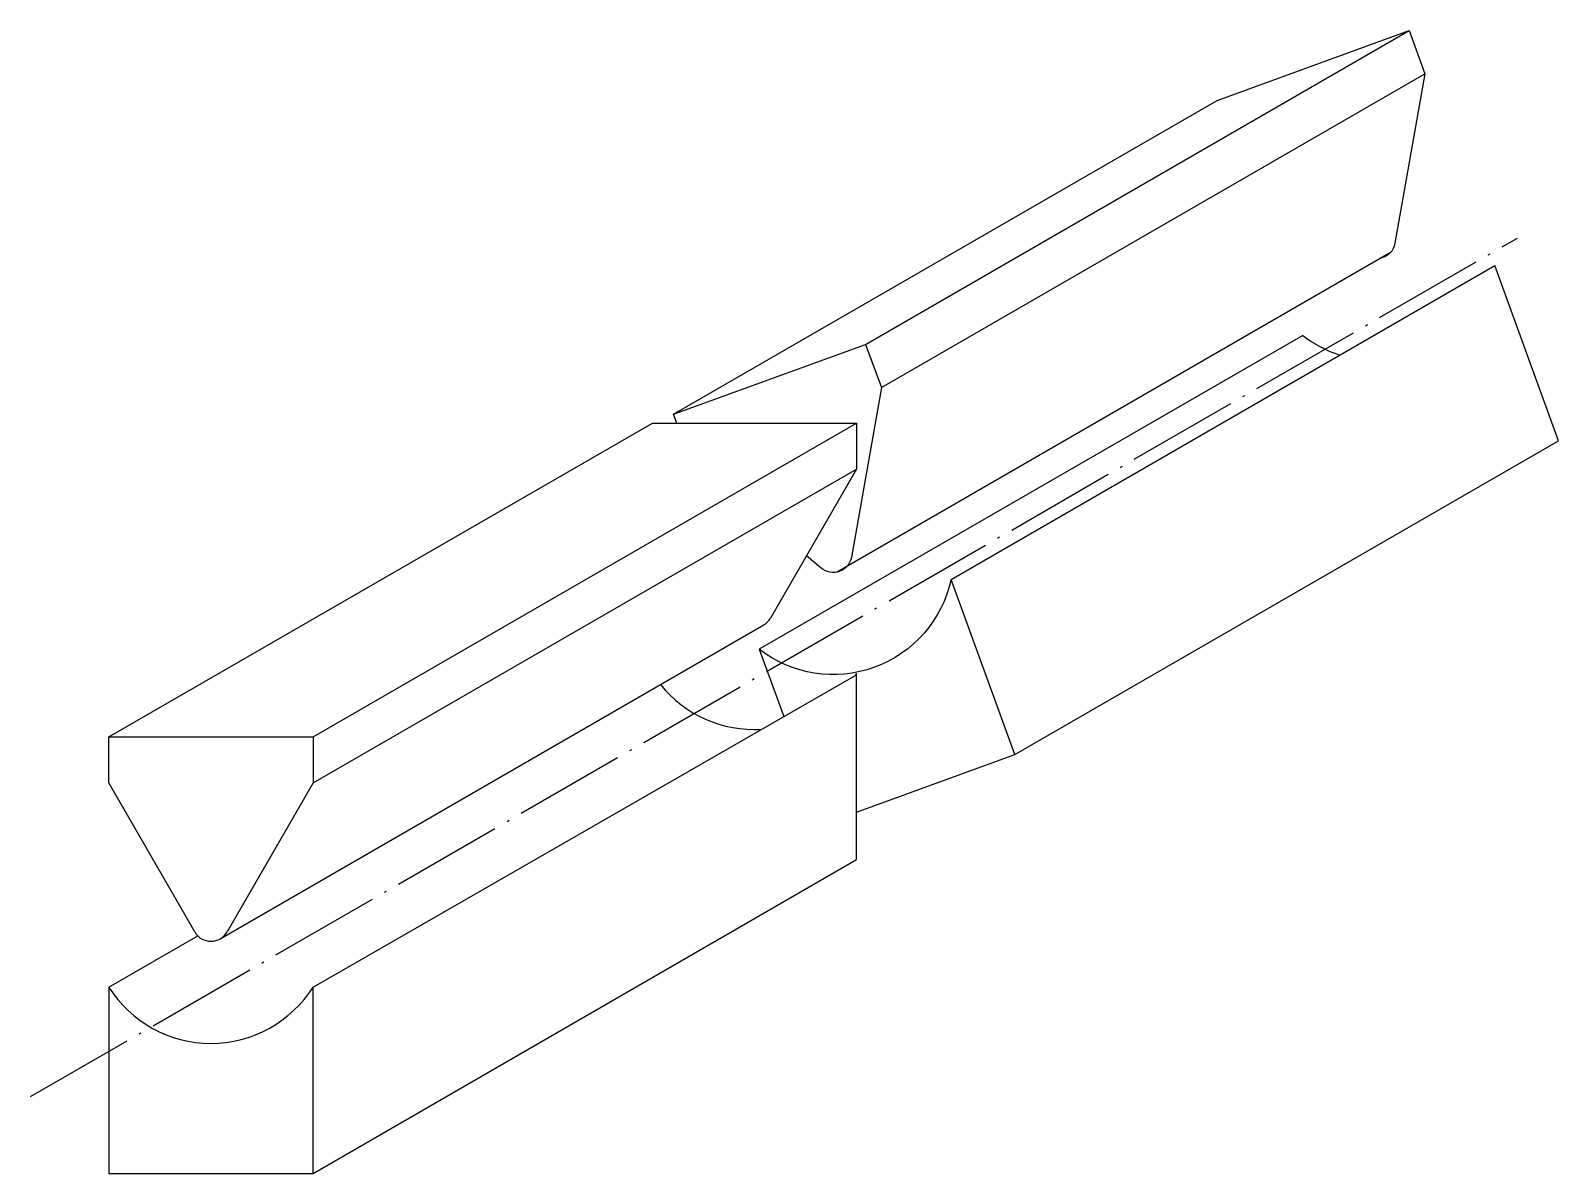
# Model space of a CAD drawing. Extents: x 83 to 412, y 64 to 310.
import ezdxf

# ---------------------------------------------------------------- set-up
doc = ezdxf.new("R2010")
doc.units = 0
doc.linetypes.add('ACAD_ISO04W100', pattern=[30.5, 24, -3, 0.5, -3])
doc.layers.get('0').update_dxf_attribs({"linetype": 'CONTINUOUS'})
doc.layers.add('CONTORNI', color=7, linetype='CONTINUOUS')

msp = doc.modelspace()

# ---------------------------------------------------------------- linework, layer by layer
at = {"linetype": 'CONTINUOUS'}
for p, q in [((262.97, 242.24), (380.04, 309.83)), ((266.36, 232.94), (383.43, 300.53)), ((221.63, 227.19), (338.7, 294.78)), ((256.7, 193.19), (376.16, 262.16)), ((281.39, 191.63), (398.46, 259.22)), ((357.12, 244.17), (240.05, 176.58)), ((99.97, 157.7), (217.04, 225.29)), ((143.97, 157.7), (261.04, 225.29)), ((295.12, 153.91), (412.19, 221.49)), ((143.97, 147.8), (261.04, 215.39)), ((123.97, 114.23), (241.04, 181.82)), ((143.97, 103.84), (261.04, 171.1)), ((143.97, 63.7), (261.04, 131.29)), ((99.97, 103.84), (119.12, 114.89))]:
    msp.add_line(p, q, dxfattribs=at)
at = {"linetype": 'ACAD_ISO04W100'}
msp.add_line((83.12, 80.26), (403.34, 265.14), dxfattribs=at)
at = {"layer": 'CONTORNI'}
for p, q in [((412.19, 221.49), (398.46, 259.22)), ((217.04, 225.29), (261.04, 225.29)), ((217.04, 225.29), (217.04, 225.29)), ((261.04, 225.29), (261.04, 215.39)), ((261.04, 215.39), (242.5, 183.29)), ((261.04, 131.29), (261.04, 171.43)), ((99.97, 157.7), (143.97, 157.7)), ((99.97, 147.8), (99.97, 157.7)), ((99.97, 157.7), (99.97, 157.7)), ((143.97, 157.7), (143.97, 147.8)), ((118.51, 115.7), (99.97, 147.8)), ((143.97, 147.8), (125.44, 115.7)), ((99.97, 103.84), (99.97, 63.7)), ((143.97, 63.7), (143.97, 103.84)), ((99.97, 63.7), (143.97, 63.7))]:
    msp.add_line(p, q, dxfattribs=at)
for points in [[(338.7, 294.78), (380.04, 309.83), (383.43, 300.53), (376.99, 264.02, -0.313779), (373.77, 260.78, -0.313779)], [(222.32, 225.29), (221.63, 227.19), (221.63, 227.19), (262.97, 242.24), (266.36, 232.94), (259.92, 196.43, -0.57735), (253.41, 194.06), (250.25, 196.71)], [(261.04, 141.5), (295.12, 153.91), (281.39, 191.63, -0.551982), (240.05, 176.58), (245.33, 162.07)]]:
    msp.add_lwpolyline(points, format="xyb", dxfattribs=at)
for centre, radius, start, end in [((373.05, 264.71), 26, 232.2042, 252.2042), ((239.04, 185.29), 4, 300, 330), ((239.04, 185.29), 26, 326.4327, 327.7958), ((239.04, 185.29), 26, 218.8499, 273.3274), ((121.97, 117.7), 4, 210, 330), ((121.97, 117.7), 26, 212.2042, 327.7958)]:
    msp.add_arc(centre, radius, start, end, dxfattribs=at)

doc.saveas('drawing.dxf')
